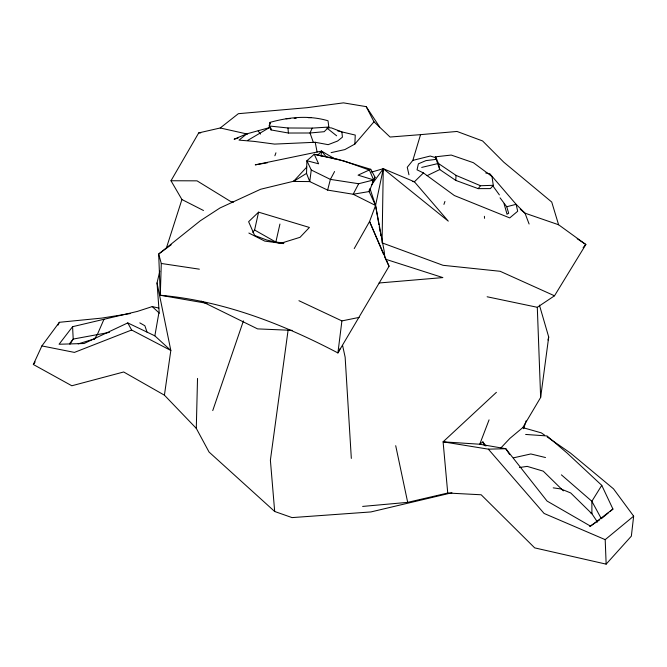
<?xml version="1.0" encoding="UTF-8"?>
<svg xmlns="http://www.w3.org/2000/svg" width="667" height="667" viewBox="0 0 667 667"><rect width="100%" height="100%" fill="white"/><g stroke="black" fill="none" stroke-linecap="round" stroke-linejoin="round"><path stroke-width="1" d="M271.052 129.932L269.185 125.988L270.018 122.378C288.894 117.1 308.963 115.116 328.014 120.769L328.839 127.055L324.162 131.707L310.013 132.991L288.402 133.033L271.052 129.932L271.077 128.264M451.959 492.746L370.919 511.939L292.046 517.6L274.687 511.489L209.063 452.051L196.29 428.364L197.524 378.414M378.898 224.662L375.563 205.461L353.168 194.247L327.63 190.087L309.746 181.582L306.537 173.387L306.887 160.722L314.249 154.277L336.376 158.871L370.76 169.293L375.029 177.23L369.134 191.554L375.563 205.461L384.2 251.267L384.817 257.27L389.053 266.258L337.911 352.935C282.491 323.854 223.103 300.784 160.297 295.256L158.679 254.027L200.317 220.769L219.993 207.971L260.655 189.245L295.406 180.815M171.211 244.764L158.679 254.027L161.289 263.473L160.297 295.256L207.02 303.36M331.149 152.626L344.856 149.591L354.861 144.064L355.253 135.067L337.752 130.924M455.778 180.407L456.036 175.379L438.594 163.598L435.326 156.828L451.217 155.061L473.37 162.69L492.004 176.505L493.272 185.318L490.437 188.594L478.172 188.636L455.778 180.407L439.753 169.551L435.326 156.828M321.052 156.078L321.527 151.109L255.244 164.857L267.492 162.74M288.119 330.015L270.385 460.172L274.687 511.489M547.115 436.893L570.493 453.085L613.507 488.844L633.65 516.158L631.349 536.151L606.153 564.14L534.684 547.874L481.165 494.772L447.74 493.03L407.687 502.359L362.64 506.42M359.138 317.4L341.904 320.91L337.911 352.935L340.262 348.316M369.385 189.536L369.134 191.554L353.168 194.247L358.671 183.725L373.662 179.932L369.385 170.043L343.83 160.922L314.249 154.277L318.618 163.807L306.887 160.722L311.256 170.01L309.746 181.582L293.48 181.441L306.803 167.033M500.583 448.257L509.871 438.402L522.778 427.605L540.645 397.457L548.708 337.01L539.42 305.086M196.29 428.364L164.415 395.172L170.827 350.475L157.037 282.941L159.805 271.161M158.871 308.054L152.234 306.595L137.369 311.414L72.578 326.688L59.063 344.247L84.075 343.505L127.764 322.911L131.632 330.015L170.827 350.475L154.852 335.843L159.121 311.556L157.037 282.941M354.219 248.591L369.56 221.511L375.563 205.461L383.275 168.693L414.407 181.783L448.282 221.136L383.275 168.693L371.536 172.111M252.776 232.349L254.602 230.023L258.579 212.156L309.413 227.455L300.033 237.31L280.499 243.38L266.617 239.97L254.644 235.468L248.616 221.702L258.579 212.156M283.942 243.005L275.846 242.071L279.94 224.054M547.991 340.037L548.708 337.01M327.63 190.087L330.39 179.39L334.584 171.527M408.954 174.762L407.254 167.259L412.84 160.38L420.552 134.642L457.012 131.457L482.591 140.954L503.743 162.156L551.734 202.051L558.604 224.762L585.859 244.514L554.502 295.798L537.302 307.295L487.135 296.773M523.645 428.731L526.105 420.852M166.208 248.591L181.924 199.525L170.994 180.749L198.716 132.9L220.227 127.981L238.352 113.69L307.003 107.695L343.472 102.86L366.2 106.637L379.665 126.963M212.748 410.58L243.422 320.885M443.93 204.402L444.947 201.459M274.887 155.753L275.938 152.81M489.069 419.851L479.756 444.23L443.096 441.829L447.74 493.03M103.994 319.251L97.382 334.442L94.164 339.495M328.839 127.055L312.189 128.114L310.013 132.991L313.407 142.58M164.415 395.172L123.687 371.986L71.828 385.768L33.35 364.499L41.888 345.923L59.346 322.303L101.726 318.109L130.307 313.548M58.021 325.121L59.346 322.303M372.336 182.374L375.029 177.23M525.629 434.442L547.015 435.943L567.183 453.118L601.759 485.351L591.862 501.276L591.912 513.748L597.474 522.086M69.943 344.197L73.203 339.069L72.578 326.688M33.35 364.499L35.143 361.956M371.419 185.059L383.275 168.693L382.058 242.855L443.03 265.308L500.15 271.286L554.502 295.798M69.626 343.613L73.203 339.069L109.438 332.383M478.172 188.636L480.515 185.726L493.272 185.318M354.861 144.064L373.987 121.794L366.2 106.637M583.116 247.624L585.859 244.514L577.205 238.744M318.026 154.894L321.527 151.109L334.892 158.904M485.751 172.986L489.803 173.72L516.116 204.319L517.692 211.247L509.721 217.917L454.369 195.539L423.437 172.936L414.407 181.783L412.381 181.491M496.406 392.329L443.096 441.829L488.344 449.158L505.811 448.724L547.057 501.059L590.537 526.155L612.94 509.071L601.759 485.351M608.304 512.923L601.342 518.701L591.862 501.276L561.397 474.846M609.846 511.639L612.94 509.071M606.153 564.14L605.194 539.645L633.65 516.158M269.968 127.472L246.782 133.867L239.011 140.12L254.11 141.387L274.562 144.097L315.224 142.271L328.164 144.664L337.594 141.029L342.429 137.152L341.863 131.891L331.407 127.906L327.439 127.747M589.686 526.505L599.675 519.818M293.48 181.441L306.537 173.387M247.632 140.437L270.243 127.105M506.903 214.249L508.671 213.265L506.728 206.745L500.058 197.832M370.76 169.293L358.062 175.154L373.662 179.932M427.08 175.671L439.753 169.551L438.594 163.598M246.782 133.867L234.1 139.203L238.002 138.169M131.632 330.015L74.429 352.401L41.888 345.923M78.189 343.872L94.556 338.869M506.728 206.745L516.116 204.319L524.996 213.157L529.106 224.02M412.84 160.38L430.24 156.036L436.193 157.796M421.694 167.417L437.785 163.598M513.623 457.804L530.824 453.96L545.498 457.537M519.476 467.509L527.18 466.375L543.263 471.16L563.357 490.87M436.877 159.271L425.971 160.614L418.401 163.807L417.05 169.827L423.437 172.936M379.039 282.991L442.855 277.589L385.91 259.338M420.552 134.642L390.062 137.035L373.987 121.794M286.026 118.776L290.087 118.584M294.147 118.392L296.173 118.292M308.346 117.709L311.389 117.567M198.716 132.9L200.742 132.883M170.994 180.749L197.032 180.84L230.565 201.442L233.558 202.109M269.185 125.988L287.969 127.981L312.189 128.114M292.179 330.365L257.587 328.889L201.276 301.201M283.458 243.622L264.774 241.104L248.866 233.041M553.218 487.844L560.972 488.969L570.719 492.963L591.912 513.748L590.328 512.481M161.289 263.473L199.366 269.176M358.671 183.725L330.39 179.39L311.256 170.01M220.227 127.981L247.632 134.125M522.778 427.605L541.271 432.85L544.614 435.159M558.604 224.762L524.996 213.157L520.243 209.271M456.036 175.379L480.515 185.726M605.194 539.645L544.105 513.457L488.344 449.158M298.933 300.7L341.904 320.91M127.764 322.911L154.852 335.843M181.924 199.525L203.502 210.505M254.602 230.023L275.846 242.071M139.812 322.878L144.872 325.754L147.032 332.116M326.938 128.089L336.635 135.785M152.234 306.595L159.413 313.207M321.527 151.109L326.113 156.687M258.171 130.965L260.53 134.067M485.935 446.056L482.841 441.946L479.756 444.23L505.811 448.724L509.638 454.586M492.871 185.876L499.391 194.897M484.125 444.764L482.841 441.946L484.5 445.673M389.053 266.258L369.56 221.511L383.617 254.444M369.952 188.461L375.563 205.461M504.06 203.71L506.828 213.44M270.018 122.378L270.46 124.062M342.571 345.356L345.147 357.195L351.326 458.404M395.706 445.698L407.687 502.359M315.224 142.271L317.1 152.126M379.256 226.688L380.132 231.741M380.482 233.758L380.832 235.785M287.969 127.981L288.402 133.033M484.392 216.3L484.55 218.342M537.302 307.295L540.645 397.457"/></g></svg>
